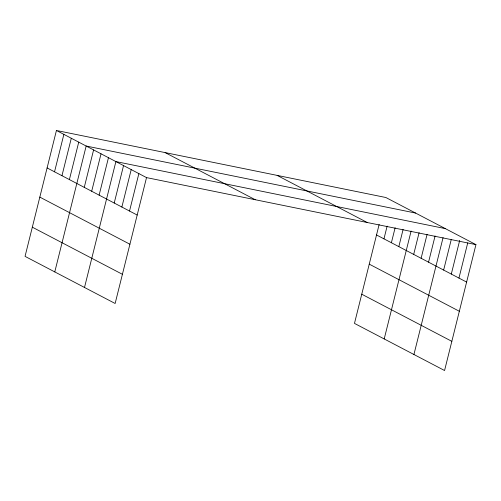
<?xml version="1.0" encoding="UTF-8"?>
<svg xmlns="http://www.w3.org/2000/svg" width="501" height="501" viewBox="0 0 501 501"><rect width="100%" height="100%" fill="white"/><g stroke="black" fill="none" stroke-linecap="round" stroke-linejoin="round"><path stroke-width="0.75" d="M56.438 130.479L25.05 256.368L115.136 303.487L146.524 177.605L56.438 130.479L385.864 197.513L475.95 244.632L444.562 370.521L354.476 323.395L379.144 224.473M54.534 171.818L63.871 134.368M61.961 175.701L71.299 138.257M69.395 179.59L78.732 142.146M54.778 271.918L86.166 146.029L415.592 213.063M84.262 187.368L93.599 149.918M91.689 191.25L101.027 153.807M99.123 195.139L108.46 157.696M84.506 287.468L115.894 161.579L445.32 228.613M114.215 203.037L123.547 165.587M121.868 207.038L131.206 169.589M129.527 211.046L138.865 173.596M383.96 238.852L387.135 226.114M391.394 242.734L395.126 227.755M398.827 246.624L403.117 229.395M384.204 338.945L411.114 231.036M413.688 254.402L419.105 232.677M421.122 258.284L427.096 234.318M428.555 262.173L435.087 235.958M413.932 354.495L443.078 237.599M443.642 270.064L451.301 239.359M451.301 274.072L459.699 240.367M458.954 278.08L467.734 242.879M146.524 177.605L475.95 244.632M277.153 175.394L367.239 222.513M376.527 234.963L466.613 282.082M165.148 152.605L255.234 199.724M369.25 264.146L459.336 311.265M361.753 294.212L451.839 341.338M47.1 167.929L137.186 215.048M39.823 197.112L129.909 244.231M32.327 227.178L122.413 274.304"/></g></svg>
